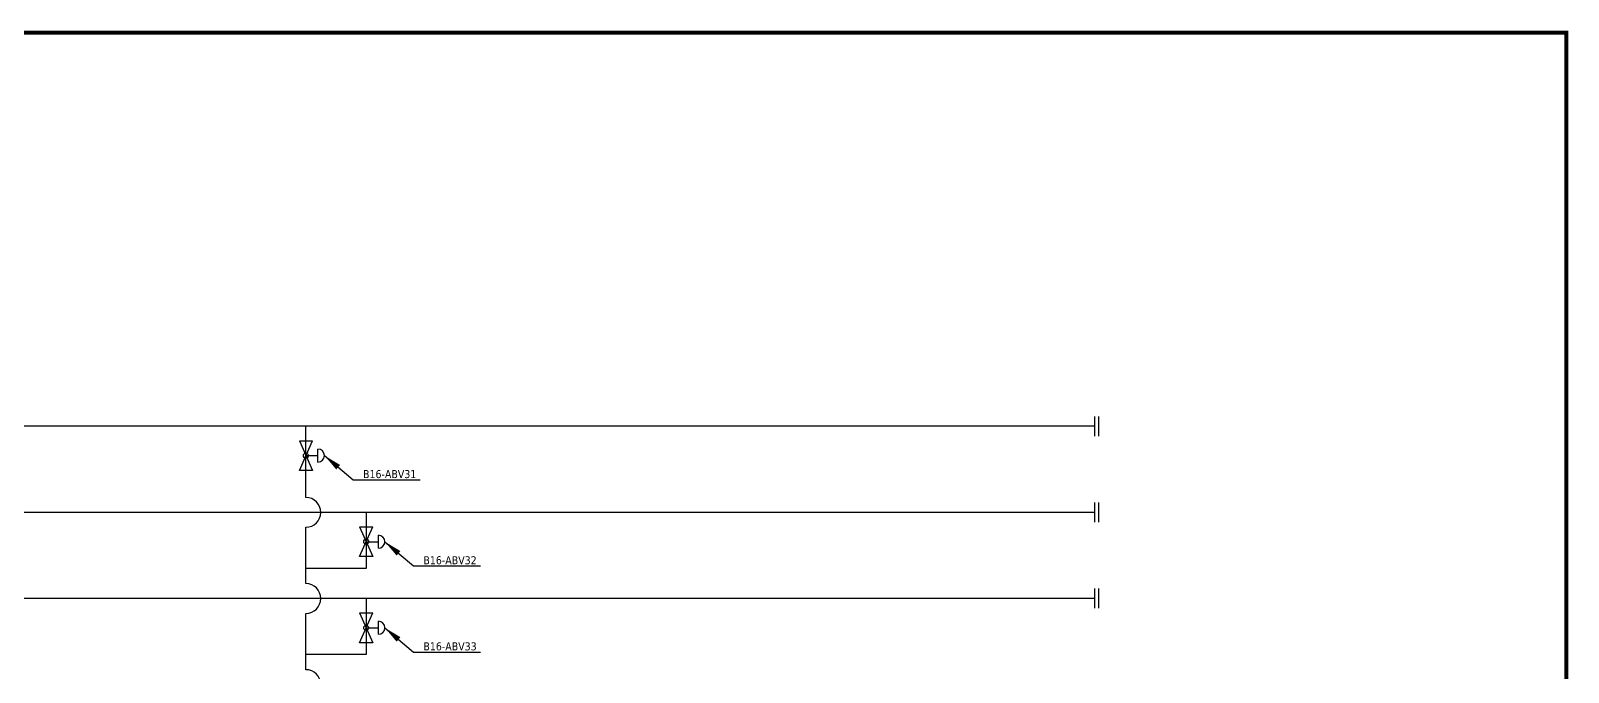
# Model space of a CAD drawing. Header units: millimetres. Extents: x -6314 to 11113, y -129 to 3675.
# Drawn here: x 8968 to 11113, y 2780 to 3675 of the extents above; entities that cross this region are included whole.
import ezdxf

# ---------------------------------------------------------------- set-up
doc = ezdxf.new("R2010")
doc.units = ezdxf.units.MM
doc.layers.add('TITLE TEXT', color=7, linetype='Continuous', lineweight=20)
doc.dimstyles.new('ISO-25', dxfattribs={"dimtxt": 2.5, "dimasz": 2.5, "dimexe": 1.25, "dimexo": 0.625, "dimtad": 1, "dimtxsty": 'Standard', "dimcen": 2.5, "dimadec": 0, "dimazin": 0, "dimtfac": 1, "dimtmove": 0, "dimatfit": 3, "dimfxl": 1, "dimarcsym": 0})

msp = doc.modelspace()

# ---------------------------------------------------------------- linework, layer by layer
at = {"linetype": 'Continuous', "lineweight": -3}
for p, q in [((10452.1, 3136.9), (10452.1, 3109.6)), ((10457.8, 3136.9), (10457.8, 3109.6)), ((9342.7, 3061.6), (9360.9, 3103.1)), ((9342.7, 3103.1), (9360.9, 3061.6)), ((9342.7, 3103.1), (9360.9, 3103.1)), ((9368.7, 3073.2), (9368.7, 3091.4)), ((9351.8, 3082.3), (9368.7, 3082.3)), ((9360.9, 3061.6), (9342.7, 3061.6)), ((10452.1, 3016.8), (10452.1, 2989.4)), ((10457.8, 3016.8), (10457.8, 2989.4)), ((9426.8, 2941.4), (9445.1, 2983)), ((9426.8, 2983), (9445.1, 2941.4)), ((9426.8, 2983), (9445.1, 2983)), ((9436, 2962.2), (9452.9, 2962.2)), ((9452.9, 2953.1), (9452.9, 2971.3)), ((9445.1, 2941.4), (9426.8, 2941.4)), ((10452.1, 2896.7), (10452.1, 2869.3)), ((10457.8, 2896.7), (10457.8, 2869.3)), ((9426.8, 2821.3), (9445.1, 2862.9)), ((9426.8, 2862.9), (9445.1, 2821.3)), ((9426.8, 2862.9), (9445.1, 2862.9)), ((9436, 2842.1), (9452.9, 2842.1)), ((9452.9, 2833), (9452.9, 2851.2)), ((9445.1, 2821.3), (9426.8, 2821.3))]:
    msp.add_line(p, q, dxfattribs=at)
for p, q in [((10452.1, 3123.2), (6371, 3123.2)), ((9351.8, 3023.9), (9351.8, 3123.2)), ((10452.1, 3003.1), (6371, 3003.1)), ((9351.8, 2903.8), (9351.8, 2982.3)), ((9436, 3003.1), (9436, 2924.8)), ((9436, 2924.8), (9351.8, 2924.8)), ((10452.1, 2883), (6371, 2883)), ((9436, 2883), (9436, 2804.7)), ((9351.8, 2783.7), (9351.8, 2862.2)), ((9436, 2804.7), (9351.8, 2804.7))]:
    msp.add_line(p, q)
for centre in [(9351.8, 3082.3), (9436, 2962.2), (9436, 2842.1)]:
    msp.add_circle(centre, 3.45)
for centre in [(9368.7, 3082.3), (9452.9, 2962.2), (9452.9, 2842.1)]:
    msp.add_arc(centre, 9.1, 270, 90, dxfattribs=at)
for centre in [(9351.8, 3003.1), (9351.8, 2883), (9351.8, 2762.9)]:
    msp.add_arc(centre, 20.8, 270, 90)
at = {"layer": 'TITLE TEXT', "ltscale": 5, "const_width": 5.38}
msp.add_lwpolyline([(11110.4, 3672.2), (11110.4, 53.6), (5994.4, 53.6), (5994.4, 3672.2)], close=True, dxfattribs=at)

# ---------------------------------------------------------------- texts
at = {"char_height": 11.166, "width": 777.184, "attachment_point": 3}
for s, insert in [('{\\fTahoma|b0|i0|c0|p34;B16-ABV31}', (9505.9, 3062.1)), ('{\\fTahoma|b0|i0|c0|p34;B16-ABV32}', (9590.1, 2941.9)), ('{\\fTahoma|b0|i0|c0|p34;B16-ABV33}', (9590.1, 2821.8))]:
    msp.add_mtext(s, dxfattribs=dict(at, insert=insert))

# ---------------------------------------------------------------- leaders
at = {"linetype": 'Continuous', "lineweight": -3}
for points in [[(9377.8, 3082.3), (9417.6, 3048.6), (9511.3, 3048.6)], [(9462, 2962.2), (9501.8, 2928.4), (9595.5, 2928.4)], [(9462, 2842.1), (9501.8, 2808.3), (9595.5, 2808.3)]]:
    msp.add_leader(points, dimstyle='ISO-25', override={"dimscale": 10, "dimtad": 0}, dxfattribs=at)

doc.saveas('drawing.dxf')
